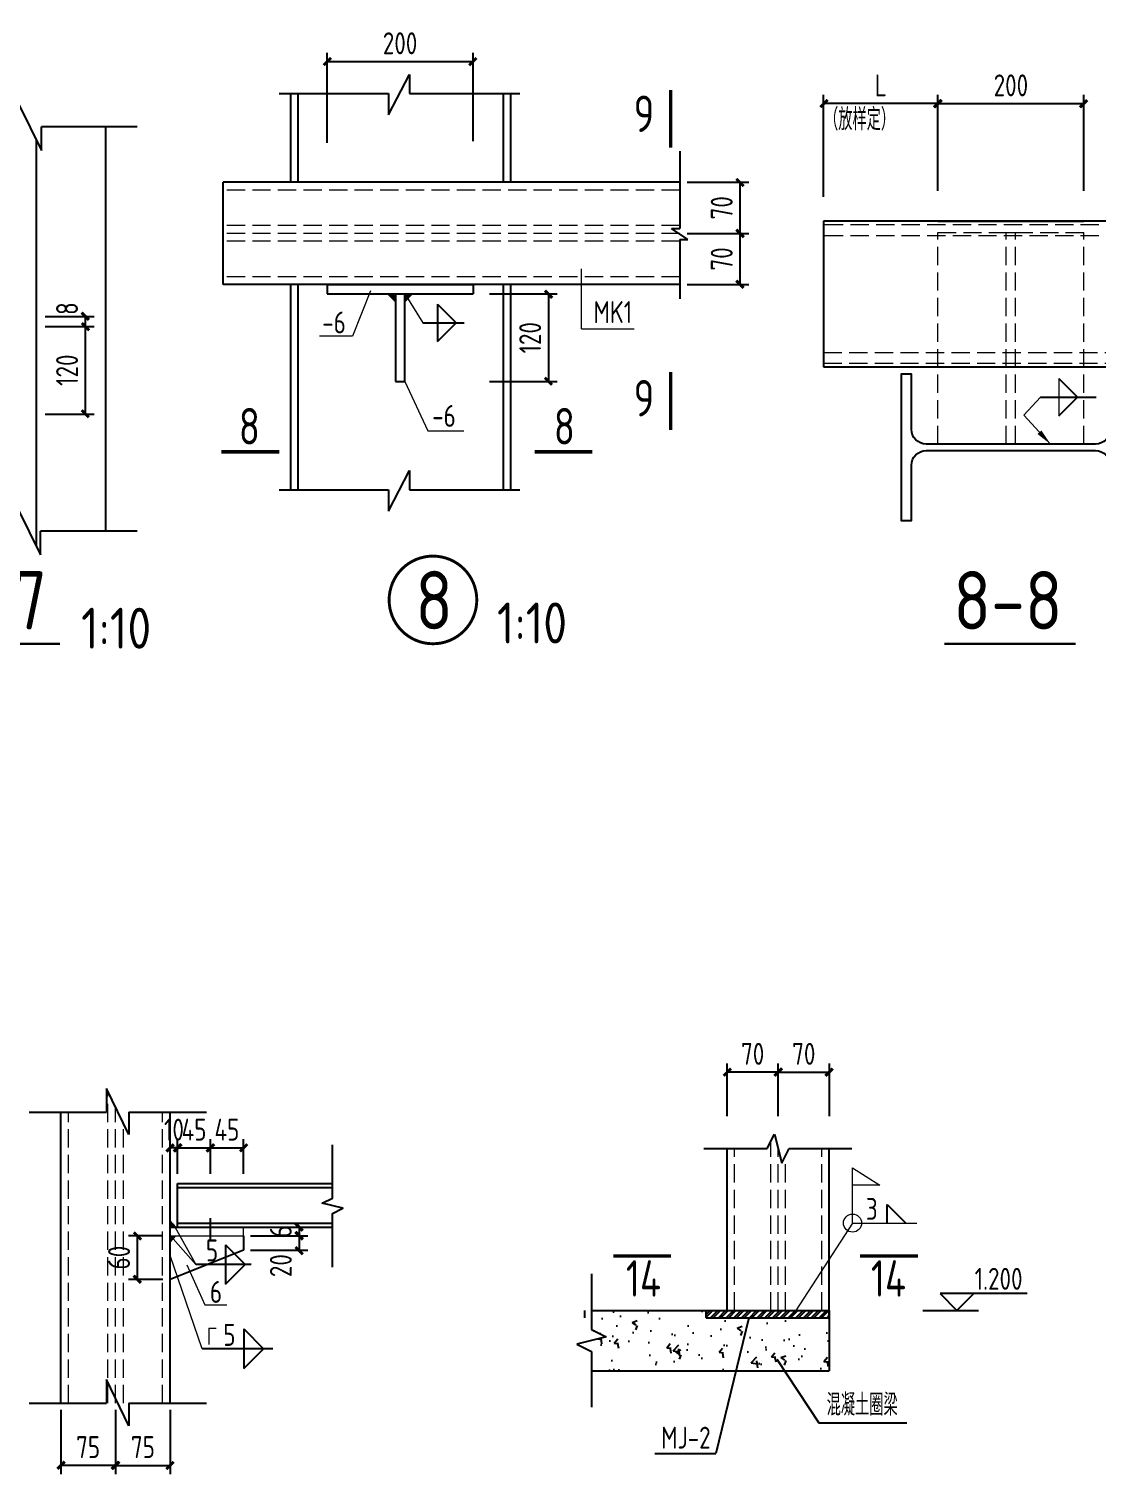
# Model space of a CAD drawing. Header units: millimetres. Extents: x 865974 to 875117, y 41124 to 44891.
# Drawn here: x 870146.3 to 870292.5, y 41352.7 to 41550.6 of the extents above; entities that cross this region are included whole.
import ezdxf

# ---------------------------------------------------------------- set-up
doc = ezdxf.new("R2010")
doc.units = ezdxf.units.MM
doc.header["$LTSCALE"] = 1000
doc.header["$MEASUREMENT"] = 0
doc.linetypes.add('DASH', pattern=[0.35, 0.25, -0.1])
for name, color, linetype, lineweight in [('1', 4, 'Continuous', 70), ('D3', 62, 'Continuous', 9), ('LZ', 64, 'Continuous', 9), ('数字', 3, 'Continuous', 9), ('细实线', 1, 'Continuous', 20)]:
    doc.layers.add(name, color=color, linetype=linetype, lineweight=lineweight)
for name, color, linetype in [('D1', 112, 'Continuous'), ('D2', 6, 'Continuous'), ('DIM', 7, 'Continuous'), ('GJ', 6, 'Continuous'), ('M_Thin', 7, 'Continuous'), ('Prof', 2, 'Continuous'), ('PUB_DIM', 3, 'Continuous'), ('THIN', 7, 'Continuous'), ('文字', 7, 'Continuous'), ('柱子', 8, 'Continuous'), ('标注', 7, 'Continuous'), ('索引符号标注', 253, 'Continuous')]:
    doc.layers.add(name, color=color, linetype=linetype)
doc.styles.add('GBHZ', font='gbenor.shx', dxfattribs={"width": 0.9, "bigfont": 'gbcbig.shx'})
doc.dimstyles.new('Y10', dxfattribs={"dimscale": 0, "dimtxt": 3, "dimasz": 0.01, "dimexe": 1.2, "dimexo": 1, "dimgap": 1, "dimtad": 1, "dimdec": 0, "dimlfac": 10, "dimzin": 0, "dimdsep": 46, "dimtxsty": 'GBHZ', "dimblk1": 'DX', "dimblk2": 'DX', "dimsah": 1, "dimcen": 0.09, "dimdle": 1, "dimadec": 0, "dimazin": 0, "dimtfac": 1, "dimtdec": 0, "dimtix": 1, "dimtmove": 2, "dimatfit": 3, "dimldrblk": 'DX', "dimfxl": 0, "dimtolj": 1, "dimtzin": 0, "dimarcsym": 0})

# ---------------------------------------------------------------- blocks, each defined once
blk = doc.blocks.new('DX')
at = {"color": 0, "linetype": 'ByBlock', "const_width": 40}
blk.add_lwpolyline([(-54, -51), (46, 49)], dxfattribs=at)
blk = doc.blocks.new('*D516')
at = {"layer": 'Defpoints', "color": 0, "linetype": 'ByBlock', "transparency": 16777216}
for p in [(870147.47, 41511.21), (870147.47, 41509.86), (870153.99, 41509.86)]:
    blk.add_point(p, dxfattribs=at)
at = {"layer": 'DIM', "color": 0, "linetype": 'ByBlock', "lineweight": -2, "transparency": 16777216}
for p, q in [((870148.47, 41511.21), (870155.19, 41511.21)), ((870148.47, 41509.86), (870155.19, 41509.86)), ((870153.99, 41511.22), (870153.99, 41511.23)), ((870153.99, 41511.21), (870153.99, 41509.86)), ((870153.99, 41509.85), (870153.99, 41509.84))]:
    blk.add_line(p, q, dxfattribs=at)
at = {"layer": 'DIM', "color": 0, "linetype": 'ByBlock', "lineweight": -2, "transparency": 16777216, "xscale": 0.01, "yscale": 0.01, "zscale": 0.01}
for p, rotation in [((870153.99, 41511.21), 270), ((870153.99, 41509.86), 90)]:
    blk.add_blockref('DX', p, dxfattribs=dict(at, rotation=rotation))
at = {"layer": 'DIM', "color": 0, "linetype": 'ByBlock', "transparency": 16777216, "insert": (870151.49, 41512.29), "char_height": 3, "attachment_point": 5, "rotation": 90, "style": 'GBHZ'}
blk.add_mtext('\\A1;8', dxfattribs=at)
blk = doc.blocks.new('*D517')
at = {"layer": 'Defpoints', "color": 0, "linetype": 'ByBlock', "transparency": 16777216}
for p in [(870147.47, 41509.86), (870147.47, 41497.86), (870153.99, 41497.86)]:
    blk.add_point(p, dxfattribs=at)
at = {"layer": 'DIM', "color": 0, "linetype": 'ByBlock', "lineweight": -2, "transparency": 16777216}
for p, q in [((870148.47, 41509.86), (870155.19, 41509.86)), ((870153.99, 41509.85), (870153.99, 41497.87)), ((870148.47, 41497.86), (870155.19, 41497.86))]:
    blk.add_line(p, q, dxfattribs=at)
at = {"layer": 'DIM', "color": 0, "linetype": 'ByBlock', "lineweight": -2, "transparency": 16777216, "xscale": 0.01, "yscale": 0.01, "zscale": 0.01}
for p, rotation in [((870153.99, 41509.86), 90), ((870153.99, 41497.86), 270)]:
    blk.add_blockref('DX', p, dxfattribs=dict(at, rotation=rotation))
at = {"layer": 'DIM', "color": 0, "linetype": 'ByBlock', "transparency": 16777216, "insert": (870151.49, 41503.86), "char_height": 3, "attachment_point": 5, "rotation": 90, "style": 'GBHZ'}
blk.add_mtext('\\A1;120', dxfattribs=at)
blk = doc.blocks.new('*D595')
at = {"layer": 'Defpoints', "color": 0, "linetype": 'ByBlock', "transparency": 16777216}
for p in [(870171.12, 41397.4), (870166.62, 41392.84), (870171.12, 41392.84)]:
    blk.add_point(p, dxfattribs=at)
at = {"layer": 'DIM', "color": 0, "linetype": 'ByBlock', "lineweight": -2, "transparency": 16777216}
for p, q in [((870166.61, 41397.4), (870166.6, 41397.4)), ((870166.62, 41393.84), (870166.62, 41398.6)), ((870166.62, 41397.4), (870171.12, 41397.4)), ((870171.12, 41393.84), (870171.12, 41398.6)), ((870171.13, 41397.4), (870171.14, 41397.4))]:
    blk.add_line(p, q, dxfattribs=at)
at = {"layer": 'DIM', "color": 0, "linetype": 'ByBlock', "lineweight": -2, "transparency": 16777216, "xscale": 0.01, "yscale": 0.01, "zscale": 0.01}
blk.add_blockref('DX', (870166.62, 41397.4), dxfattribs=at)
at = {"layer": 'DIM', "color": 0, "linetype": 'ByBlock', "lineweight": -2, "transparency": 16777216, "xscale": 0.01, "yscale": 0.01, "zscale": 0.01, "rotation": 180}
blk.add_blockref('DX', (870171.12, 41397.4), dxfattribs=at)
at = {"layer": 'DIM', "color": 0, "linetype": 'ByBlock', "transparency": 16777216, "insert": (870168.87, 41399.9), "char_height": 3, "attachment_point": 5, "style": 'GBHZ'}
blk.add_mtext('\\A1;45', dxfattribs=at)
blk = doc.blocks.new('*D596')
at = {"layer": 'Defpoints', "color": 0, "linetype": 'ByBlock', "transparency": 16777216}
for p in [(870175.62, 41397.4), (870171.12, 41392.84), (870175.62, 41392.84)]:
    blk.add_point(p, dxfattribs=at)
at = {"layer": 'DIM', "color": 0, "linetype": 'ByBlock', "lineweight": -2, "transparency": 16777216}
for p, q in [((870171.11, 41397.4), (870171.1, 41397.4)), ((870171.12, 41393.84), (870171.12, 41398.6)), ((870171.12, 41397.4), (870175.62, 41397.4)), ((870175.62, 41393.84), (870175.62, 41398.6)), ((870175.63, 41397.4), (870175.64, 41397.4))]:
    blk.add_line(p, q, dxfattribs=at)
at = {"layer": 'DIM', "color": 0, "linetype": 'ByBlock', "lineweight": -2, "transparency": 16777216, "xscale": 0.01, "yscale": 0.01, "zscale": 0.01}
blk.add_blockref('DX', (870171.12, 41397.4), dxfattribs=at)
at = {"layer": 'DIM', "color": 0, "linetype": 'ByBlock', "lineweight": -2, "transparency": 16777216, "xscale": 0.01, "yscale": 0.01, "zscale": 0.01, "rotation": 180}
blk.add_blockref('DX', (870175.62, 41397.4), dxfattribs=at)
at = {"layer": 'DIM', "color": 0, "linetype": 'ByBlock', "transparency": 16777216, "insert": (870173.37, 41399.9), "char_height": 3, "attachment_point": 5, "style": 'GBHZ'}
blk.add_mtext('\\A1;45', dxfattribs=at)
blk = doc.blocks.new('*D597')
at = {"layer": 'Defpoints', "color": 0, "linetype": 'ByBlock', "transparency": 16777216}
for p in [(870165.62, 41397.4), (870165.62, 41392.84), (870166.62, 41392.84)]:
    blk.add_point(p, dxfattribs=at)
at = {"layer": 'DIM', "color": 0, "linetype": 'ByBlock', "lineweight": -2, "transparency": 16777216}
for p, q in [((870165.61, 41397.4), (870165.6, 41397.4)), ((870165.62, 41393.84), (870165.62, 41398.6)), ((870166.62, 41397.4), (870165.62, 41397.4)), ((870166.62, 41393.84), (870166.62, 41398.6)), ((870166.63, 41397.4), (870166.64, 41397.4))]:
    blk.add_line(p, q, dxfattribs=at)
at = {"layer": 'DIM', "color": 0, "linetype": 'ByBlock', "lineweight": -2, "transparency": 16777216, "xscale": 0.01, "yscale": 0.01, "zscale": 0.01}
blk.add_blockref('DX', (870165.62, 41397.4), dxfattribs=at)
at = {"layer": 'DIM', "color": 0, "linetype": 'ByBlock', "lineweight": -2, "transparency": 16777216, "xscale": 0.01, "yscale": 0.01, "zscale": 0.01, "rotation": 180}
blk.add_blockref('DX', (870166.62, 41397.4), dxfattribs=at)
at = {"layer": 'DIM', "color": 0, "linetype": 'ByBlock', "transparency": 16777216, "insert": (870166.12, 41399.9), "char_height": 3, "attachment_point": 5, "style": 'GBHZ'}
blk.add_mtext('\\A1;10', dxfattribs=at)
blk = doc.blocks.new('*D598')
at = {"layer": 'Defpoints', "color": 0, "linetype": 'ByBlock', "transparency": 16777216}
for p in [(870207.07, 41546.11), (870187.07, 41534), (870207.07, 41534.21)]:
    blk.add_point(p, dxfattribs=at)
at = {"layer": 'DIM', "color": 0, "linetype": 'ByBlock', "lineweight": -2, "transparency": 16777216}
for p, q in [((870187.07, 41535), (870187.07, 41547.31)), ((870207.07, 41535.21), (870207.07, 41547.31)), ((870187.08, 41546.11), (870207.06, 41546.11))]:
    blk.add_line(p, q, dxfattribs=at)
at = {"layer": 'DIM', "color": 0, "linetype": 'ByBlock', "lineweight": -2, "transparency": 16777216, "xscale": 0.01, "yscale": 0.01, "zscale": 0.01, "rotation": 180}
blk.add_blockref('DX', (870187.07, 41546.11), dxfattribs=at)
at = {"layer": 'DIM', "color": 0, "linetype": 'ByBlock', "lineweight": -2, "transparency": 16777216, "xscale": 0.01, "yscale": 0.01, "zscale": 0.01}
blk.add_blockref('DX', (870207.07, 41546.11), dxfattribs=at)
at = {"layer": 'DIM', "color": 0, "linetype": 'ByBlock', "transparency": 16777216, "insert": (870197.07, 41548.61), "char_height": 3, "attachment_point": 5, "style": 'GBHZ'}
blk.add_mtext('\\A1;200', dxfattribs=at)
blk = doc.blocks.new('*D599')
at = {"layer": 'Defpoints', "color": 0, "linetype": 'ByBlock', "transparency": 16777216}
for p in [(870208.33, 41514.3), (870208.33, 41502.3), (870217.38, 41502.3)]:
    blk.add_point(p, dxfattribs=at)
at = {"layer": 'DIM', "color": 0, "linetype": 'ByBlock', "lineweight": -2, "transparency": 16777216}
for p, q in [((870209.33, 41514.3), (870218.58, 41514.3)), ((870217.38, 41514.29), (870217.38, 41502.31)), ((870209.33, 41502.3), (870218.58, 41502.3))]:
    blk.add_line(p, q, dxfattribs=at)
at = {"layer": 'DIM', "color": 0, "linetype": 'ByBlock', "lineweight": -2, "transparency": 16777216, "xscale": 0.01, "yscale": 0.01, "zscale": 0.01}
for p, rotation in [((870217.38, 41514.3), 90), ((870217.38, 41502.3), 270)]:
    blk.add_blockref('DX', p, dxfattribs=dict(at, rotation=rotation))
at = {"layer": 'DIM', "color": 0, "linetype": 'ByBlock', "transparency": 16777216, "insert": (870214.88, 41508.3), "char_height": 3, "attachment_point": 5, "rotation": 90, "style": 'GBHZ'}
blk.add_mtext('\\A1;120', dxfattribs=at)
blk = doc.blocks.new('*D600')
at = {"layer": 'Defpoints', "color": 0, "linetype": 'ByBlock', "transparency": 16777216}
for p in [(870255.05, 41540.35), (870255.05, 41526.57), (870270.68, 41527.4)]:
    blk.add_point(p, dxfattribs=at)
at = {"layer": 'DIM', "color": 0, "linetype": 'ByBlock', "lineweight": -2, "transparency": 16777216}
for p, q in [((870255.05, 41527.57), (870255.05, 41541.55)), ((870270.68, 41528.4), (870270.68, 41541.55)), ((870270.67, 41540.35), (870255.06, 41540.35))]:
    blk.add_line(p, q, dxfattribs=at)
at = {"layer": 'DIM', "color": 0, "linetype": 'ByBlock', "lineweight": -2, "transparency": 16777216, "xscale": 0.01, "yscale": 0.01, "zscale": 0.01, "rotation": 180}
blk.add_blockref('DX', (870255.05, 41540.35), dxfattribs=at)
at = {"layer": 'DIM', "color": 0, "linetype": 'ByBlock', "lineweight": -2, "transparency": 16777216, "xscale": 0.01, "yscale": 0.01, "zscale": 0.01}
blk.add_blockref('DX', (870270.68, 41540.35), dxfattribs=at)
at = {"layer": 'DIM', "color": 0, "linetype": 'ByBlock', "transparency": 16777216, "insert": (870262.87, 41542.85), "char_height": 3, "attachment_point": 5, "style": 'GBHZ'}
blk.add_mtext('\\A1;L', dxfattribs=at)
blk = doc.blocks.new('*D603')
at = {"layer": 'Defpoints', "color": 0, "linetype": 'ByBlock', "transparency": 16777216}
for p in [(870290.68, 41540.35), (870270.68, 41527.4), (870290.68, 41527.4)]:
    blk.add_point(p, dxfattribs=at)
at = {"layer": 'DIM', "color": 0, "linetype": 'ByBlock', "lineweight": -2, "transparency": 16777216}
for p, q in [((870270.68, 41528.4), (870270.68, 41541.55)), ((870290.68, 41528.4), (870290.68, 41541.55)), ((870270.69, 41540.35), (870290.67, 41540.35))]:
    blk.add_line(p, q, dxfattribs=at)
at = {"layer": 'DIM', "color": 0, "linetype": 'ByBlock', "lineweight": -2, "transparency": 16777216, "xscale": 0.01, "yscale": 0.01, "zscale": 0.01, "rotation": 180}
blk.add_blockref('DX', (870270.68, 41540.35), dxfattribs=at)
at = {"layer": 'DIM', "color": 0, "linetype": 'ByBlock', "lineweight": -2, "transparency": 16777216, "xscale": 0.01, "yscale": 0.01, "zscale": 0.01}
blk.add_blockref('DX', (870290.68, 41540.35), dxfattribs=at)
at = {"layer": 'DIM', "color": 0, "linetype": 'ByBlock', "transparency": 16777216, "insert": (870280.68, 41542.85), "char_height": 3, "attachment_point": 5, "style": 'GBHZ'}
blk.add_mtext('\\A1;200', dxfattribs=at)
blk = doc.blocks.new('*D610')
at = {"layer": 'Defpoints', "color": 0, "linetype": 'ByBlock', "transparency": 16777216}
for p in [(870235.35, 41522.59), (870243.6, 41522.59), (870235.35, 41515.59)]:
    blk.add_point(p, dxfattribs=at)
at = {"layer": 'DIM', "color": 0, "linetype": 'ByBlock', "lineweight": -2, "transparency": 16777216}
for p, q in [((870236.35, 41522.59), (870244.8, 41522.59)), ((870243.6, 41515.6), (870243.6, 41522.58)), ((870236.35, 41515.59), (870244.8, 41515.59))]:
    blk.add_line(p, q, dxfattribs=at)
at = {"layer": 'DIM', "color": 0, "linetype": 'ByBlock', "lineweight": -2, "transparency": 16777216, "xscale": 0.01, "yscale": 0.01, "zscale": 0.01}
for p, rotation in [((870243.6, 41522.59), 90), ((870243.6, 41515.59), 270)]:
    blk.add_blockref('DX', p, dxfattribs=dict(at, rotation=rotation))
at = {"layer": 'DIM', "color": 0, "linetype": 'ByBlock', "transparency": 16777216, "insert": (870241.1, 41519.09), "char_height": 3, "attachment_point": 5, "rotation": 90, "style": 'GBHZ'}
blk.add_mtext('\\A1;70', dxfattribs=at)
blk = doc.blocks.new('*D611')
at = {"layer": 'Defpoints', "color": 0, "linetype": 'ByBlock', "transparency": 16777216}
for p in [(870235.35, 41529.59), (870243.6, 41529.59), (870235.35, 41522.59)]:
    blk.add_point(p, dxfattribs=at)
at = {"layer": 'DIM', "color": 0, "linetype": 'ByBlock', "lineweight": -2, "transparency": 16777216}
for p, q in [((870236.35, 41529.59), (870244.8, 41529.59)), ((870243.6, 41522.6), (870243.6, 41529.58)), ((870236.35, 41522.59), (870244.8, 41522.59))]:
    blk.add_line(p, q, dxfattribs=at)
at = {"layer": 'DIM', "color": 0, "linetype": 'ByBlock', "lineweight": -2, "transparency": 16777216, "xscale": 0.01, "yscale": 0.01, "zscale": 0.01}
for p, rotation in [((870243.6, 41529.59), 90), ((870243.6, 41522.59), 270)]:
    blk.add_blockref('DX', p, dxfattribs=dict(at, rotation=rotation))
at = {"layer": 'DIM', "color": 0, "linetype": 'ByBlock', "transparency": 16777216, "insert": (870241.1, 41526.09), "char_height": 3, "attachment_point": 5, "rotation": 90, "style": 'GBHZ'}
blk.add_mtext('\\A1;70', dxfattribs=at)
blk = doc.blocks.new('*D613')
at = {"layer": 'Defpoints', "color": 0, "linetype": 'ByBlock', "transparency": 16777216}
for p in [(870175.62, 41386.53), (870175.62, 41385.38), (870183.25, 41385.38)]:
    blk.add_point(p, dxfattribs=at)
at = {"layer": 'DIM', "color": 0, "linetype": 'ByBlock', "lineweight": -2, "transparency": 16777216}
for p, q in [((870176.62, 41386.53), (870184.45, 41386.53)), ((870176.62, 41385.38), (870184.45, 41385.38)), ((870183.25, 41386.54), (870183.25, 41386.55)), ((870183.25, 41386.53), (870183.25, 41385.38)), ((870183.25, 41385.37), (870183.25, 41385.36))]:
    blk.add_line(p, q, dxfattribs=at)
at = {"layer": 'DIM', "color": 0, "linetype": 'ByBlock', "lineweight": -2, "transparency": 16777216, "xscale": 0.01, "yscale": 0.01, "zscale": 0.01}
for p, rotation in [((870183.25, 41386.53), 270), ((870183.25, 41385.38), 90)]:
    blk.add_blockref('DX', p, dxfattribs=dict(at, rotation=rotation))
at = {"layer": 'DIM', "color": 0, "linetype": 'ByBlock', "transparency": 16777216, "insert": (870180.75, 41385.96), "char_height": 3, "attachment_point": 5, "rotation": 90, "style": 'GBHZ'}
blk.add_mtext('\\A1;6', dxfattribs=at)
blk = doc.blocks.new('*D614')
at = {"layer": 'Defpoints', "color": 0, "linetype": 'ByBlock', "transparency": 16777216}
for p in [(870175.62, 41385.38), (870175.62, 41383.38), (870183.25, 41383.38)]:
    blk.add_point(p, dxfattribs=at)
at = {"layer": 'DIM', "color": 0, "linetype": 'ByBlock', "lineweight": -2, "transparency": 16777216}
for p, q in [((870176.62, 41385.38), (870184.45, 41385.38)), ((870183.25, 41385.39), (870183.25, 41385.4)), ((870183.25, 41385.38), (870183.25, 41383.38)), ((870176.62, 41383.38), (870184.45, 41383.38)), ((870183.25, 41383.37), (870183.25, 41383.36))]:
    blk.add_line(p, q, dxfattribs=at)
at = {"layer": 'DIM', "color": 0, "linetype": 'ByBlock', "lineweight": -2, "transparency": 16777216, "xscale": 0.01, "yscale": 0.01, "zscale": 0.01}
for p, rotation in [((870183.25, 41385.38), 270), ((870183.25, 41383.38), 90)]:
    blk.add_blockref('DX', p, dxfattribs=dict(at, rotation=rotation))
at = {"layer": 'DIM', "color": 0, "linetype": 'ByBlock', "transparency": 16777216, "insert": (870180.75, 41381.28), "char_height": 3, "attachment_point": 5, "rotation": 90, "style": 'GBHZ'}
blk.add_mtext('\\A1;20', dxfattribs=at)
blk = doc.blocks.new('*D615')
at = {"layer": 'Defpoints', "color": 0, "linetype": 'ByBlock', "transparency": 16777216}
for p in [(870161.11, 41385.38), (870165.62, 41385.38), (870165.62, 41379.38)]:
    blk.add_point(p, dxfattribs=at)
at = {"layer": 'DIM', "color": 0, "linetype": 'ByBlock', "lineweight": -2, "transparency": 16777216}
for p, q in [((870164.62, 41385.38), (870159.91, 41385.38)), ((870161.11, 41379.39), (870161.11, 41385.37)), ((870164.62, 41379.38), (870159.91, 41379.38))]:
    blk.add_line(p, q, dxfattribs=at)
at = {"layer": 'DIM', "color": 0, "linetype": 'ByBlock', "lineweight": -2, "transparency": 16777216, "xscale": 0.01, "yscale": 0.01, "zscale": 0.01}
for p, rotation in [((870161.11, 41385.38), 90), ((870161.11, 41379.38), 270)]:
    blk.add_blockref('DX', p, dxfattribs=dict(at, rotation=rotation))
at = {"layer": 'DIM', "color": 0, "linetype": 'ByBlock', "transparency": 16777216, "insert": (870158.61, 41382.38), "char_height": 3, "attachment_point": 5, "rotation": 90, "style": 'GBHZ'}
blk.add_mtext('\\A1;60', dxfattribs=at)
blk = doc.blocks.new('*D620')
at = {"layer": 'Defpoints', "color": 0, "linetype": 'ByBlock', "transparency": 16777216}
for p in [(870158.12, 41362.54, -5), (870165.62, 41362.54, -5), (870165.62, 41353.94)]:
    blk.add_point(p, dxfattribs=at)
at = {"layer": 'DIM', "color": 0, "linetype": 'ByBlock', "lineweight": -2, "transparency": 16777216}
for p, q in [((870158.12, 41361.54), (870158.12, 41352.74)), ((870165.62, 41361.54), (870165.62, 41352.74)), ((870158.13, 41353.94), (870165.61, 41353.94))]:
    blk.add_line(p, q, dxfattribs=at)
at = {"layer": 'DIM', "color": 0, "linetype": 'ByBlock', "lineweight": -2, "transparency": 16777216, "xscale": 0.01, "yscale": 0.01, "zscale": 0.01, "rotation": 180}
blk.add_blockref('DX', (870158.12, 41353.94), dxfattribs=at)
at = {"layer": 'DIM', "color": 0, "linetype": 'ByBlock', "lineweight": -2, "transparency": 16777216, "xscale": 0.01, "yscale": 0.01, "zscale": 0.01}
blk.add_blockref('DX', (870165.62, 41353.94), dxfattribs=at)
at = {"layer": 'DIM', "color": 0, "linetype": 'ByBlock', "transparency": 16777216, "insert": (870161.87, 41356.44), "char_height": 3, "attachment_point": 5, "style": 'GBHZ'}
blk.add_mtext('\\A1;75', dxfattribs=at)
blk = doc.blocks.new('*D621')
at = {"layer": 'Defpoints', "color": 0, "linetype": 'ByBlock', "transparency": 16777216}
for p in [(870150.62, 41362.54, -5), (870158.12, 41362.54, -5), (870150.62, 41353.94)]:
    blk.add_point(p, dxfattribs=at)
at = {"layer": 'DIM', "color": 0, "linetype": 'ByBlock', "lineweight": -2, "transparency": 16777216}
for p, q in [((870150.62, 41361.54), (870150.62, 41352.74)), ((870158.12, 41361.54), (870158.12, 41352.74)), ((870158.11, 41353.94), (870150.63, 41353.94))]:
    blk.add_line(p, q, dxfattribs=at)
at = {"layer": 'DIM', "color": 0, "linetype": 'ByBlock', "lineweight": -2, "transparency": 16777216, "xscale": 0.01, "yscale": 0.01, "zscale": 0.01, "rotation": 180}
blk.add_blockref('DX', (870150.62, 41353.94), dxfattribs=at)
at = {"layer": 'DIM', "color": 0, "linetype": 'ByBlock', "lineweight": -2, "transparency": 16777216, "xscale": 0.01, "yscale": 0.01, "zscale": 0.01}
blk.add_blockref('DX', (870158.12, 41353.94), dxfattribs=at)
at = {"layer": 'DIM', "color": 0, "linetype": 'ByBlock', "transparency": 16777216, "insert": (870154.37, 41356.44), "char_height": 3, "attachment_point": 5, "style": 'GBHZ'}
blk.add_mtext('\\A1;75', dxfattribs=at)
blk = doc.blocks.new('*D728')
at = {"layer": 'Defpoints', "color": 0, "linetype": 'ByBlock', "transparency": 16777216}
for p in [(870255.83, 41407.77), (870248.83, 41400.75), (870255.83, 41400.75)]:
    blk.add_point(p, dxfattribs=at)
at = {"layer": 'DIM', "color": 0, "linetype": 'ByBlock', "lineweight": -2, "transparency": 16777216}
for p, q in [((870248.83, 41401.75), (870248.83, 41408.97)), ((870255.83, 41401.75), (870255.83, 41408.97)), ((870248.84, 41407.77), (870255.82, 41407.77))]:
    blk.add_line(p, q, dxfattribs=at)
at = {"layer": 'DIM', "color": 0, "linetype": 'ByBlock', "lineweight": -2, "transparency": 16777216, "xscale": 0.01, "yscale": 0.01, "zscale": 0.01, "rotation": 180}
blk.add_blockref('DX', (870248.83, 41407.77), dxfattribs=at)
at = {"layer": 'DIM', "color": 0, "linetype": 'ByBlock', "lineweight": -2, "transparency": 16777216, "xscale": 0.01, "yscale": 0.01, "zscale": 0.01}
blk.add_blockref('DX', (870255.83, 41407.77), dxfattribs=at)
at = {"layer": 'DIM', "color": 0, "linetype": 'ByBlock', "transparency": 16777216, "insert": (870252.33, 41410.27), "char_height": 3, "attachment_point": 5, "style": 'GBHZ'}
blk.add_mtext('\\A1;70', dxfattribs=at)
blk = doc.blocks.new('*D734')
at = {"layer": 'Defpoints', "color": 0, "linetype": 'ByBlock', "transparency": 16777216}
for p in [(870241.83, 41407.77), (870241.83, 41400.75), (870248.83, 41400.75)]:
    blk.add_point(p, dxfattribs=at)
at = {"layer": 'DIM', "color": 0, "linetype": 'ByBlock', "lineweight": -2, "transparency": 16777216}
for p, q in [((870241.83, 41401.75), (870241.83, 41408.97)), ((870248.83, 41401.75), (870248.83, 41408.97)), ((870248.82, 41407.77), (870241.84, 41407.77))]:
    blk.add_line(p, q, dxfattribs=at)
at = {"layer": 'DIM', "color": 0, "linetype": 'ByBlock', "lineweight": -2, "transparency": 16777216, "xscale": 0.01, "yscale": 0.01, "zscale": 0.01, "rotation": 180}
blk.add_blockref('DX', (870241.83, 41407.77), dxfattribs=at)
at = {"layer": 'DIM', "color": 0, "linetype": 'ByBlock', "lineweight": -2, "transparency": 16777216, "xscale": 0.01, "yscale": 0.01, "zscale": 0.01}
blk.add_blockref('DX', (870248.83, 41407.77), dxfattribs=at)
at = {"layer": 'DIM', "color": 0, "linetype": 'ByBlock', "transparency": 16777216, "insert": (870245.33, 41410.27), "char_height": 3, "attachment_point": 5, "style": 'GBHZ'}
blk.add_mtext('\\A1;70', dxfattribs=at)

msp = doc.modelspace()

# ---------------------------------------------------------------- hatches: boundary and pattern name
at = {"layer": 'DIM'}
h = msp.add_hatch(dxfattribs=at)
h.set_pattern_fill('AR-CONC', color=256, style=0)
h.set_pattern_definition([(50, (0, 0), (7.172601826, -0.62752135), [0.75, -8.25]), (355, (0, 0), (-1.387513336, 7.52192134), [0.6, -6.6]), (100.4514, (0.598, -0.052), (5.785093817, 6.89439542), [0.6374019, -7.01142112]), (46.1842, (0, 2), (10.67241049, -1.65519014), [1.125, -12.375]), (96.6356, (0.889, 1.862), (9.34662706, 9.74117871), [0.95610288, -10.51713]), (351.1842, (0, 2), (9.34661945, 9.74118601), [0.9, -9.9]), (21, (1, 1.5), (5.96907052, -4.026188907), [0.75, -8.25]), (326, (1, 1.5), (2.43315332, 7.25150045), [0.6, -6.6]), (71.4514, (1.4974, 1.1645), (8.402226286, 3.225304967), [0.6374019, -7.01142112]), (37.5, (0, 0), (0.121598553, 3.328938538), [0, -6.52, 0, -6.7, 0, -6.625]), (7.5, (0, 0), (2.630695374, 3.944117119), [0, -3.82, 0, -6.37, 0, -2.525]), (327.5, (-2.23, 0), (5.338224362, -0.225548717), [0, -2.5, 0, -7.8, 0, -10.35]), (317.5, (-3.23, 0), (5.831861693, 1.001049823), [0, -3.25, 0, -5.18, 0, -7.35])])
h.paths.add_polyline_path([(870255.825, 41374.154), (870238.96, 41374.154), (870238.96, 41375.154), (870223.266, 41375.154), (870223.266, 41372.526), (870225.266, 41371.526), (870221.266, 41370.526), (870223.266, 41369.526), (870223.266, 41366.898), (870255.825, 41366.898)])
at = {"layer": '柱子'}
h = msp.add_hatch(dxfattribs=at)
h.set_pattern_fill('ANSI32', color=256, scale=2, style=0)
h.set_pattern_definition([(45, (391447.3073, 103146.28314), (-0.5303300859, 0.5303300859), []), (45, (391447.6609, 103146.28314), (-0.5303300859, 0.5303300859), [])])
h.paths.add_polyline_path([(870238.96, 41375.154), (870238.96, 41374.154), (870255.825, 41374.154), (870255.825, 41375.154)])

# ---------------------------------------------------------------- linework, layer by layer
at = {"linetype": 'ByBlock', "ltscale": 0.5, "const_width": 0.4}
msp.add_lwpolyline([(870195.572, 41472.41, 1), (870207.572, 41472.41, 1)], format="xyb", close=True, dxfattribs=at)
at = {"layer": '1', "color": 2, "const_width": 0.48}
for points in [[(870234.12, 41542.236), (870234.12, 41534.314)], [(870234.12, 41503.59), (870234.12, 41495.668)], [(870172.619, 41492.688), (870180.541, 41492.688)], [(870215.485, 41492.688), (870223.407, 41492.688)]]:
    msp.add_lwpolyline(points, dxfattribs=at)
at = {"layer": '1', "color": 2, "const_width": 0.48, "elevation": 0}
for points in [[(870226.239, 41382.595), (870234.161, 41382.595)], [(870260.037, 41382.595), (870267.959, 41382.595)]]:
    msp.add_lwpolyline(points, dxfattribs=at)
at = {"layer": 'D1', "color": 251}
for p, q in [((870195.468, 41538.809), (870198.343, 41544.359)), ((870198.343, 41544.359), (870198.343, 41541.742)), ((870180.541, 41541.742), (870195.468, 41541.742)), ((870195.468, 41541.742), (870195.468, 41538.809)), ((870198.343, 41541.742), (870213.451, 41541.742)), ((870144.906, 41540.251, 5), (870147.984, 41533.929, 5)), ((870147.984, 41533.929, 5), (870147.984, 41537.165, 5)), ((870161.069, 41537.165, 5), (870147.984, 41537.165, 5)), ((870235.354, 41533.83), (870235.354, 41523.238)), ((870236.478, 41521.758), (870234.23, 41523.238)), ((870234.23, 41523.238), (870235.354, 41523.238)), ((870235.354, 41521.758), (870235.354, 41513.634)), ((870235.354, 41521.758), (870236.478, 41521.758)), ((870202.196, 41512.91), (870202.196, 41507.771)), ((870202.196, 41512.91), (870204.765, 41510.341)), ((870200.166, 41510.341), (870205.846, 41510.341)), ((870202.196, 41507.771), (870204.765, 41510.341)), ((870287.24, 41502.741), (870289.809, 41500.172)), ((870284.743, 41500.172), (870292.348, 41500.172)), ((870287.24, 41497.603), (870289.809, 41500.172)), ((870195.468, 41484.559), (870198.343, 41490.108)), ((870198.343, 41490.108), (870198.343, 41487.491)), ((870180.541, 41487.491), (870195.468, 41487.491)), ((870195.468, 41487.491), (870195.468, 41484.559)), ((870198.343, 41487.491), (870213.451, 41487.491)), ((870144.756, 41484.902, 5), (870147.833, 41478.581, 5)), ((870147.833, 41478.581, 5), (870147.833, 41481.816, 5)), ((870161.069, 41481.816, 5), (870147.833, 41481.816, 5)), ((870159.955, 41399.216, 5), (870156.877, 41405.537, 5)), ((870156.877, 41405.537, 5), (870156.877, 41402.302, 5)), ((870146.292, 41402.302, 5), (870156.877, 41402.302, 5)), ((870159.955, 41402.302, 5), (870170.561, 41402.302, 5)), ((870159.955, 41402.302, 5), (870159.955, 41399.216, 5)), ((870263.741, 41387.104), (870263.741, 41389.673)), ((870263.741, 41389.673), (870266.31, 41387.104)), ((870173.168, 41384.141, 5), (870173.168, 41378.732, 5)), ((870173.168, 41384.141, 5), (870175.873, 41381.437, 5)), ((870176.683, 41381.437, 5), (870169.137, 41381.437, 5)), ((870173.168, 41378.732, 5), (870175.873, 41381.437, 5)), ((870175.683, 41372.612, 5), (870178.388, 41369.907, 5)), ((870175.683, 41372.612, 5), (870175.683, 41367.203, 5)), ((870179.655, 41369.907, 5), (870170.003, 41369.907, 5)), ((870175.683, 41367.203, 5), (870178.388, 41369.907, 5)), ((870159.955, 41359.358, 5), (870156.877, 41365.679, 5)), ((870156.877, 41365.679, 5), (870156.877, 41362.443, 5)), ((870146.292, 41362.443, 5), (870156.877, 41362.443, 5)), ((870159.955, 41362.443, 5), (870170.561, 41362.443, 5)), ((870159.955, 41362.443, 5), (870159.955, 41359.358, 5))]:
    msp.add_line(p, q, dxfattribs=at)
at = {"layer": 'D1'}
for p, q in [((870270.98, 41377.458), (870273.284, 41375.154)), ((870282.886, 41377.458), (870270.98, 41377.458)), ((870275.588, 41377.458), (870273.284, 41375.154))]:
    msp.add_line(p, q, dxfattribs=at)
at = {"layer": 'D1', "elevation": 0}
msp.add_lwpolyline([(870268.636, 41375.154), (870276.231, 41375.154)], dxfattribs=at)
at = {"layer": 'D2'}
for p, q in [((870182.072, 41541.742), (870182.072, 41529.586)), ((870183.072, 41541.742), (870183.072, 41529.586)), ((870211.179, 41541.742), (870211.179, 41529.586)), ((870212.179, 41541.742), (870212.179, 41529.586)), ((870147.241, 41535.454, 5), (870147.241, 41479.797, 5)), ((870156.741, 41537.165, 5), (870156.741, 41481.816, 5)), ((870235.354, 41529.586), (870172.869, 41529.586)), ((870306.728, 41524.257), (870255.049, 41524.257)), ((870270.676, 41524.257), (870290.676, 41524.257)), ((870235.354, 41515.586), (870172.869, 41515.586)), ((870182.072, 41515.586), (870182.072, 41487.491)), ((870183.072, 41515.586), (870183.072, 41487.491)), ((870187.072, 41515.586), (870187.072, 41514.302)), ((870187.072, 41515.586), (870207.072, 41515.586)), ((870187.072, 41514.302), (870207.072, 41514.302)), ((870196.429, 41514.302), (870196.429, 41502.299)), ((870197.714, 41502.299), (870197.714, 41514.302)), ((870207.072, 41515.586), (870207.072, 41514.302)), ((870211.179, 41515.586), (870211.179, 41487.491)), ((870212.179, 41515.586), (870212.179, 41487.491)), ((870255.049, 41504.303), (870306.728, 41504.303)), ((870196.429, 41502.299), (870197.714, 41502.299)), ((870150.623, 41362.443, 5), (870150.623, 41402.302, 5)), ((870165.62, 41362.443, 5), (870165.62, 41402.302, 5)), ((870241.829, 41375.154), (870241.829, 41397.3)), ((870255.825, 41375.154), (870255.825, 41397.3)), ((870166.617, 41386.532, 5), (870166.617, 41392.53, 5)), ((870166.617, 41392.53, 5), (870187.819, 41392.53, 5)), ((870166.617, 41391.967, 5), (870187.819, 41391.967, 5)), ((870166.617, 41387.095, 5), (870187.819, 41387.095, 5)), ((870171.12, 41384.703, 5), (870171.12, 41387.771, 5)), ((870165.62, 41386.532, 5), (870187.819, 41386.532, 5))]:
    msp.add_line(p, q, dxfattribs=at)
at = {"layer": 'D2', "linetype": 'Continuous'}
msp.add_line((870255.049, 41524.257), (870255.049, 41504.303), dxfattribs=at)
at = {"layer": 'D3', "color": 251}
for p, q in [((870221.908, 41509.524), (870221.908, 41517.714)), ((870193.027, 41514.73), (870190.574, 41508.505)), ((870197.714, 41514.302), (870200.166, 41510.341)), ((870190.574, 41508.505), (870186.047, 41508.505)), ((870221.908, 41509.524), (870229.121, 41509.524)), ((870197.714, 41502.299), (870200.881, 41495.54)), ((870287.24, 41502.741), (870287.24, 41497.603)), ((870282.45, 41497.702), (870284.743, 41500.172)), ((870282.45, 41497.702), (870286.121, 41493.721)), ((870200.881, 41495.54), (870205.808, 41495.54)), ((870166.006, 41386.983, 5), (870169.137, 41381.437, 5)), ((870166.006, 41384.929, 5), (870169.137, 41381.437, 5)), ((870170.003, 41369.907, 5), (870165.62, 41382.667, 5))]:
    msp.add_line(p, q, dxfattribs=at)
at = {"layer": 'D3'}
for p, q in [((870195.359, 41514.302), (870196.429, 41513.231)), ((870198.785, 41514.302), (870197.714, 41513.231)), ((870165.62, 41387.396, 5), (870166.391, 41386.532, 5)), ((870165.62, 41385.38, 5), (870175.62, 41385.38, 5)), ((870165.62, 41384.478, 5), (870166.391, 41385.38, 5)), ((870175.62, 41385.38, 5), (870175.62, 41386.532, 5))]:
    msp.add_line(p, q, dxfattribs=at)
for points in [[(870195.359, 41514.302), (870196.429, 41514.302), (870196.429, 41513.231), (870196.429, 41514.302)], [(870198.785, 41514.302), (870197.714, 41514.302), (870197.714, 41513.231), (870197.714, 41514.302)], [(870165.62, 41387.396, 5), (870165.62, 41386.532, 5), (870166.391, 41386.532, 5), (870165.62, 41386.532, 5)], [(870165.62, 41384.478, 5), (870165.62, 41385.38, 5), (870166.391, 41385.38, 5), (870165.62, 41385.38, 5)]]:
    msp.add_solid(points, dxfattribs=at)
at = {"layer": 'D3', "color": 251}
msp.add_solid([(870284.858, 41495.613), (870286.121, 41493.721), (870284.858, 41495.613), (870284.309, 41495.133)], dxfattribs=at)
at = {"layer": 'DIM', "linetype": 'ByBlock'}
msp.add_line((870248.327, 41375.154), (870255.325, 41375.154), dxfattribs=at)
at = {"layer": 'GJ', "linetype": 'Continuous'}
msp.add_line((870172.869, 41515.586), (870172.869, 41529.586), dxfattribs=at)
at = {"layer": 'LZ', "color": 251, "linetype": 'DASH', "ltscale": 0.01}
for p, q in [((870235.354, 41528.516), (870172.869, 41528.516)), ((870235.354, 41523.657), (870172.869, 41523.657)), ((870306.728, 41523.757), (870255.049, 41523.757)), ((870235.354, 41522.586), (870172.869, 41522.586)), ((870306.728, 41522.257), (870255.049, 41522.257)), ((870270.676, 41493.753), (870270.676, 41522.704)), ((870270.676, 41522.704), (870290.676, 41522.704)), ((870280.033, 41493.753), (870280.033, 41522.704)), ((870280.033, 41522.704), (870281.318, 41522.704)), ((870281.318, 41493.753), (870281.318, 41522.704)), ((870290.676, 41493.753), (870290.676, 41522.704)), ((870235.354, 41521.516), (870172.869, 41521.516)), ((870235.354, 41516.657), (870172.869, 41516.657)), ((870255.049, 41506.303), (870306.728, 41506.303)), ((870255.049, 41504.803), (870306.728, 41504.803)), ((870242.831, 41375.154), (870242.831, 41397.3)), ((870247.825, 41375.154), (870247.825, 41398.296)), ((870248.827, 41375.154), (870248.827, 41397.3)), ((870254.823, 41375.154), (870254.823, 41397.3)), ((870249.829, 41375.154), (870249.829, 41396.304))]:
    msp.add_line(p, q, dxfattribs=at)
at = {"layer": 'LZ', "linetype": 'DASH', "ltscale": 0.01}
for p, q in [((870157.051, 41362.443, 5), (870157.051, 41405.181, 5)), ((870158.121, 41362.443, 5), (870158.121, 41402.982, 5)), ((870151.693, 41362.443, 5), (870151.693, 41402.302, 5)), ((870164.549, 41362.443, 5), (870164.549, 41402.302, 5)), ((870159.192, 41362.443, 5), (870159.192, 41400.783, 5))]:
    msp.add_line(p, q, dxfattribs=at)
at = {"layer": 'M_Thin', "color": 7, "elevation": 5}
msp.add_lwpolyline([(870187.819, 41381.067), (870187.819, 41388.438), (870189.219, 41389.138), (870186.419, 41389.838), (870187.819, 41390.538), (870187.819, 41397.835)], dxfattribs=at)
at = {"layer": 'Prof'}
msp.add_lwpolyline([(870295.676, 41483.303), (870295.676, 41503.303), (870294.276, 41503.303), (870294.276, 41495.753, -0.4142136), (870292.276, 41493.753), (870269.076, 41493.753, -0.4142136), (870267.076, 41495.753), (870267.076, 41503.303), (870265.676, 41503.303), (870265.676, 41483.303), (870267.076, 41483.303), (870267.076, 41490.853, -0.4142136), (870269.076, 41492.853), (870292.276, 41492.853, -0.4142136), (870294.276, 41490.853), (870294.276, 41483.303)], format="xyb", close=True, dxfattribs=at)
at = {"layer": 'THIN'}
for p, q in [((870247.327, 41397.3), (870248.327, 41399.3)), ((870248.327, 41399.3), (870249.327, 41395.3)), ((870238.666, 41397.3), (870247.327, 41397.3)), ((870249.327, 41395.3), (870250.327, 41397.3)), ((870250.327, 41397.3), (870258.902, 41397.3)), ((870223.266, 41380.154), (870223.266, 41372.526)), ((870225.266, 41371.526), (870221.266, 41370.526)), ((870223.266, 41372.526), (870225.266, 41371.526)), ((870221.266, 41370.526), (870223.266, 41369.526)), ((870223.266, 41369.526), (870223.266, 41361.898))]:
    msp.add_line(p, q, dxfattribs=at)
at = {"layer": '数字'}
for p, q in [((870167.861, 41381.379, 5), (870170.365, 41375.929, 5)), ((870170.365, 41375.929, 5), (870173.373, 41375.929, 5)), ((870170.91, 41372.713, 5), (870170.91, 41370.472, 5)), ((870170.91, 41372.713, 5), (870171.89, 41372.713, 5))]:
    msp.add_line(p, q, dxfattribs=at)
at = {"layer": '文字', "color": 6, "const_width": 0.32}
for points in [[(870133.319, 41466.41), (870150.534, 41466.41)], [(870271.559, 41466.41), (870289.557, 41466.41)]]:
    msp.add_lwpolyline(points, dxfattribs=at)
at = {"layer": '柱子'}
for p, q in [((870222.37, 41374.154), (870222.37, 41375.154)), ((870223.266, 41375.154), (870255.825, 41375.154)), ((870238.96, 41374.154), (870238.96, 41375.154)), ((870238.96, 41375.154), (870255.825, 41375.154)), ((870238.96, 41374.154), (870255.825, 41374.154)), ((870244.79, 41374.154), (870240.301, 41355.573)), ((870255.825, 41374.154), (870255.825, 41375.154)), ((870248.641, 41368.496), (870254.395, 41359.759)), ((870223.266, 41366.898), (870255.825, 41366.898)), ((870254.395, 41359.759), (870266.42, 41359.759)), ((870231.939, 41355.573), (870240.301, 41355.573))]:
    msp.add_line(p, q, dxfattribs=at)
at = {"layer": '标注'}
for p, q in [((870175.62, 41385.38, 5), (870175.62, 41383.38, 5)), ((870175.62, 41383.38, 5), (870165.62, 41379.38, 5))]:
    msp.add_line(p, q, dxfattribs=at)
at = {"layer": '索引符号标注'}
msp.add_line((870255.825, 41375.154), (870255.825, 41366.898), dxfattribs=at)
at = {"layer": '细实线', "color": 251}
for p, q in [((870259, 41387.104), (870259, 41394.666)), ((870259, 41394.666), (870262.757, 41392.294)), ((870262.757, 41392.294), (870259, 41392.294)), ((870259, 41387.104), (870251.259, 41375.154)), ((870259, 41387.104), (870267.817, 41387.104))]:
    msp.add_line(p, q, dxfattribs=at)
msp.add_circle((870259, 41387.104), 1.238, dxfattribs=at)
msp.add_solid([(870259, 41392.294), (870259, 41394.666), (870262.757, 41392.294), (870259, 41392.294)], dxfattribs=at)

# ---------------------------------------------------------------- texts
at = {"layer": 'D1', "style": 'GBHZ', "width": 0.9}
msp.add_text('1.200', height=3, dxfattribs=at).set_placement((870275.722, 41377.976))
at = {"layer": 'PUB_DIM', "style": 'GBHZ', "width": 0.9}
for s, p in [('9', (870229.045, 41536.46)), ('9', (870229.045, 41497.524)), ('8', (870174.997, 41493.688)), ('8', (870218.115, 41493.688)), ('14', (870227.986, 41377.029)), ('14', (870261.523, 41377.029))]:
    msp.add_text(s, height=5, dxfattribs=at).set_placement(p)
at = {"layer": '数字', "style": 'GBHZ', "width": 0.9}
for s, p in [('（放样定）', (870255.107, 41536.698)), ('-6', (870186.411, 41508.892)), ('MK1', (870223.547, 41510.313)), ('-6', (870201.463, 41496.105)), ('3', (870260.832, 41387.551)), ('5', (870170.497, 41381.861, 5)), ('6', (870171.043, 41376.183, 5)), ('5', (870172.871, 41370.303, 5)), ('混凝土圈梁', (870255.463, 41360.748)), ('MJ-2', (870232.805, 41356.233))]:
    msp.add_text(s, height=3, dxfattribs=at).set_placement(p)
at = {"layer": '文字', "color": 6, "style": 'GBHZ'}
for s, height, p in [('7-7', 8, (870134.57, 41468.361)), ('8', 8, (870199.157, 41468.377)), ('8-8', 8, (870272.81, 41468.361)), ('1:10', 5.6, (870153.413, 41465.74)), ('1:10', 5.6, (870210.339, 41466.458, -0.009))]:
    msp.add_text(s, height=height, dxfattribs=at).set_placement(p)

# ---------------------------------------------------------------- dimensions: what is measured, and where the dimension line sits
at = {"layer": 'DIM', "linetype": 'ByBlock'}
for base, p1, p2, picture, middle in [((870207.072, 41546.111), (870187.072, 41534.001), (870207.072, 41534.215), '*D598', (870197.072, 41548.611)), ((870290.676, 41540.346), (870270.676, 41527.399), (870290.676, 41527.399), '*D603', (870280.676, 41542.846)), ((870171.12, 41397.403, 5), (870166.62, 41392.839, 5), (870171.12, 41392.839, 5), '*D595', (870168.87, 41399.903, 5)), ((870175.62, 41397.403, 5), (870171.12, 41392.839, 5), (870175.62, 41392.839, 5), '*D596', (870173.37, 41399.903, 5)), ((870165.62, 41353.945, 10), (870158.121, 41362.543, 5), (870165.62, 41362.543, 5), '*D620', (870161.87, 41356.445, 10))]:
    dim = msp.add_linear_dim(base=base, p1=p1, p2=p2, dimstyle='Y10', override={"dimscale": 1}, dxfattribs=at)
    dim.commit()
    dim.dimension.update_dxf_attribs({"geometry": picture, "text_midpoint": middle})
dim = msp.add_linear_dim(base=(870255.054, 41540.346), p1=(870270.676, 41527.399), p2=(870255.054, 41526.566), text='L', dimstyle='Y10', override={"dimscale": 1}, dxfattribs=at)
dim.commit()
dim.dimension.update_dxf_attribs({"geometry": '*D600', "text_midpoint": (870262.865, 41542.846)})
for base, p1, p2, angle, picture, middle in [((870243.6, 41529.586), (870235.354, 41522.586), (870235.354, 41529.586), 90, '*D611', (870241.1, 41526.086)), ((870243.6, 41522.586), (870235.354, 41515.586), (870235.354, 41522.586), 90, '*D610', (870241.1, 41519.086)), ((870217.381, 41502.299), (870208.335, 41514.302), (870208.335, 41502.299), 270, '*D599', (870214.881, 41508.3)), ((870153.991, 41497.86, 5), (870147.473, 41509.857, 5), (870147.473, 41497.86, 5), 270, '*D517', (870151.491, 41503.859, 5)), ((870165.62, 41397.403, 5), (870166.62, 41392.839, 5), (870165.62, 41392.839, 5), 180, '*D597', (870166.12, 41399.903, 5)), ((870161.105, 41385.38, 5), (870165.62, 41379.38, 5), (870165.62, 41385.38, 5), 90, '*D615', (870158.605, 41382.38, 5)), ((870150.623, 41353.945, 10), (870158.121, 41362.543, 5), (870150.623, 41362.543, 5), 180, '*D621', (870154.372, 41356.445, 10))]:
    dim = msp.add_linear_dim(base=base, p1=p1, p2=p2, angle=angle, dimstyle='Y10', override={"dimscale": 1}, dxfattribs=at)
    dim.commit()
    dim.dimension.update_dxf_attribs({"geometry": picture, "text_midpoint": middle})
dim = msp.add_linear_dim(base=(870153.991, 41509.857, 5), p1=(870147.473, 41511.209, 5), p2=(870147.473, 41509.857, 5), angle=270, text='8', dimstyle='Y10', override={"dimscale": 1}, dxfattribs=at)
dim.commit()
dim.dimension.update_dxf_attribs({"geometry": '*D516', "text_midpoint": (870151.491, 41512.29, 5), "dimtype": 160})
at = {"layer": 'DIM', "color": 0, "linetype": 'ByBlock'}
dim = msp.add_linear_dim(base=(870241.829, 41407.775), p1=(870248.827, 41400.748), p2=(870241.829, 41400.748), angle=180, dimstyle='Y10', override={"dimscale": 1}, dxfattribs=at)
dim.commit()
dim.dimension.update_dxf_attribs({"geometry": '*D734', "text_midpoint": (870245.328, 41410.275)})
dim = msp.add_linear_dim(base=(870255.825, 41407.775), p1=(870248.827, 41400.748), p2=(870255.825, 41400.748), dimstyle='Y10', override={"dimscale": 1}, dxfattribs=at)
dim.commit()
dim.dimension.update_dxf_attribs({"geometry": '*D728', "text_midpoint": (870252.326, 41410.275)})
at = {"layer": 'DIM', "linetype": 'ByBlock'}
dim = msp.add_linear_dim(base=(870183.248, 41385.38, 5), p1=(870175.62, 41386.532, 5), p2=(870175.62, 41385.38, 5), angle=90, text='6', dimstyle='Y10', override={"dimscale": 1}, dxfattribs=at)
dim.commit()
dim.dimension.update_dxf_attribs({"geometry": '*D613', "text_midpoint": (870180.748, 41385.956, 5)})
dim = msp.add_linear_dim(base=(870183.248, 41383.38, 5), p1=(870175.62, 41385.38, 5), p2=(870175.62, 41383.38, 5), angle=90, dimstyle='Y10', override={"dimscale": 1}, dxfattribs=at)
dim.commit()
dim.dimension.update_dxf_attribs({"geometry": '*D614', "text_midpoint": (870180.748, 41381.276, 5), "dimtype": 160})

doc.saveas('drawing.dxf')
